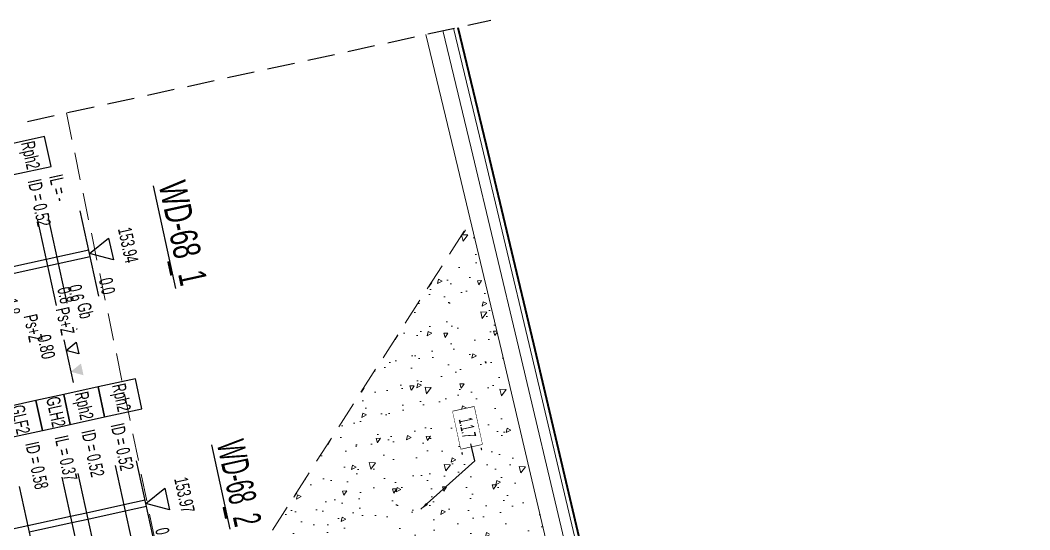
# Model space of a CAD drawing. Header units: metres. Extents: x 8416582 to 8417409, y 5771873 to 5772737.
# Drawn here: x 8416812.78 to 8416831.26, y 5772291.59 to 5772300.91 of the extents above; entities that cross this region are included whole.
import ezdxf
from ezdxf.enums import TextEntityAlignment as Align

# ---------------------------------------------------------------- set-up
doc = ezdxf.new("R2010")
doc.units = ezdxf.units.M
doc.set_wipeout_variables(frame=1)
doc.linetypes.add('DASHED', pattern=[0.75, 0.5, -0.25])
for name, color, linetype in [('0-T', 7, 'Continuous'), ('00FunGeo-L', 7, 'Continuous'), ('00FunGeo-T', 7, 'Continuous'), ('00RysOpi-T', 2, 'Continuous'), ('AII_M_opisy do legendy', 2, 'Continuous')]:
    doc.layers.add(name, color=color, linetype=linetype)
for name, color, linetype, lineweight in [('AII_M_geologia', 1, 'Continuous', 25), ('AII_M_kreskowanie', 8, 'Continuous', 0), ('AII_M_linie przerywane', 9, 'DASHED', 18), ('AII_M_nawierzchnia', 9, 'Continuous', 18), ('AII_M_niweleta', 2, 'Continuous', 35), ('AII_M_opisy rzedne', 1, 'Continuous', 25), ('AII_M_roboty ziemne wykopy', 9, 'DASHED', 18), ('AII_M_teren istniejacy', 94, 'DASHED', 18)]:
    doc.layers.add(name, color=color, linetype=linetype, lineweight=lineweight)
doc.styles.add('CDMSTYLE', font='CDMSIMPL.shx', dxfattribs={"width": 0.7, "bigfont": 'CDMBIGPL.shx'})
doc.dimstyles.new('CDM-ME100MM$7', dxfattribs={"dimscale": 0.1, "dimtxt": 2.5, "dimasz": 1.5, "dimexe": 1.5, "dimexo": 5, "dimgap": 0.5, "dimtad": 1, "dimdec": 0, "dimlfac": 1000, "dimrnd": 1, "dimzin": 9, "dimtxsty": 'CDMSTYLE', "dimblk": 'OBLIQUE', "dimcen": 2.5, "dimdle": 1.5, "dimclrd": 9, "dimclre": 9, "dimclrt": 1, "dimadec": 1, "dimazin": 2, "dimtfac": 1, "dimtdec": 0, "dimtix": 1, "dimtmove": 2, "dimatfit": 3, "dimfxl": 1, "dimtvp": 1, "dimtolj": 1, "dimtzin": 0, "dimlwd": 25, "dimlwe": 25, "dimarcsym": 0})

# ---------------------------------------------------------------- blocks, each defined once
blk = doc.blocks.new('POZ_ODW_G')
at = {"layer": '0-T', "color": 6, "linetype": 'Continuous', "lineweight": 25, "flags": 128}
blk.add_lwpolyline([(3.24, 4.99), (0, 0), (-3.11, 4.99)], close=True, dxfattribs=at)
blk = doc.blocks.new('00BstOdwiert')
at = {"color": 3, "linetype": 'Continuous', "lineweight": 25, "style": 'CDMSTYLE', "width": 0.85}
blk.add_attdef('NUMER', text='', height=5, dxfattribs=at).set_placement((0, 15), align=Align.CENTER)
at = {"color": 0, "linetype": 'Continuous', "lineweight": 25, "style": 'CDMSTYLE', "width": 0.85, "flags": 1}
for tag, p in [('IDODW', (0, 9.01)), ('JEDRYSODW', (0, 4.53))]:
    blk.add_attdef(tag, text='', height=2.5, dxfattribs=at).set_placement(p, align=Align.CENTER)
blk = doc.blocks.new('ODW_POZ_N')
at = {"layer": '0-T', "color": 0, "linetype": 'Continuous', "lineweight": 25}
blk.add_line((-5, 0), (0, 0), dxfattribs=at)
at = {"layer": '0-T', "color": 6, "linetype": 'Continuous', "lineweight": 25, "flags": 128}
blk.add_lwpolyline([(-3.85, 2.16), (-1.09, 2.16), (-2.5, 0)], close=True, dxfattribs=at)
at = {"layer": '0-T', "color": 0, "linetype": 'Continuous', "lineweight": 25, "style": 'CDMSTYLE', "width": 0.85}
blk.add_attdef('00.0', text='', height=2.5, dxfattribs=at).set_placement((-1.5, -4.62), align=Align.RIGHT)
blk = doc.blocks.new('ODW_POZ_U')
at = {"layer": '0-T', "linetype": 'Continuous'}
blk.add_hatch(color=0, dxfattribs=at).paths.add_polyline_path([(1.15, 2.16), (2.5, 0), (3.91, 2.16)])
at = {"layer": '0-T', "color": 0, "linetype": 'Continuous'}
blk.add_line((0, 0), (5, 0), dxfattribs=at)
at = {"layer": '0-T', "color": 0, "linetype": 'Continuous', "style": 'CDMSTYLE', "width": 0.85}
blk.add_attdef('00.0', (1.5, -4.5), '', height=2.5, dxfattribs=at)
blk = doc.blocks.new('WD-68_1')
at = {"layer": '00FunGeo-L', "color": 6, "linetype": 'Continuous', "lineweight": 25}
for points in [[(1, 0), (-1, 0)], [(0.075, 0), (0.075, -0.6)], [(-0.075, 0), (-0.075, -0.6)], [(-1, -0.6), (1, -0.6)], [(-0.075, -0.6), (-0.075, -0.8)], [(0.075, -0.6), (0.075, -0.8)], [(-1, -0.8), (1, -0.8)], [(-0.075, -0.8), (-0.075, -1.8)], [(0.075, -0.8), (0.075, -1.8)]]:
    blk.add_lwpolyline(points, dxfattribs=at)
blk.add_lwpolyline([(-2.835, -1.05), (-2.135, -1.05), (-2.135, -0.35), (-2.835, -0.35)], close=True, dxfattribs=at)
at = {"layer": 'AII_M_opisy rzedne', "color": 6, "lineweight": 25}
ref = blk.add_blockref('00BstOdwiert', (0, 0), dxfattribs=dict(at, xscale=0.1, yscale=0.1, zscale=0.1))
ref.add_attrib('NUMER', '%%uWD-68_1', dxfattribs={"layer": '00FunGeo-L', "color": 0, "linetype": 'Continuous', "lineweight": 25, "height": 0.5, "style": 'CDMSTYLE', "width": 0.85}).set_placement((0, 1.5), align=Align.CENTER)
for name, p, xscale, yscale, zscale in [('POZ_ODW_G', (0, 0), 0.08, 0.08, 0.08), ('ODW_POZ_U', (2.3, -0.8), 0.1, 0.1, 0.1)]:
    blk.add_blockref(name, p, dxfattribs=dict(at, xscale=xscale, yscale=yscale, zscale=zscale))
ref = blk.add_blockref('ODW_POZ_N', (2.3, -0.8), dxfattribs=dict(at, xscale=0.1, yscale=0.1, zscale=0.1))
ref.add_attrib('00.0', '0.80', dxfattribs={"layer": '0-T', "color": 0, "linetype": 'Continuous', "height": 0.25, "style": 'CDMSTYLE', "width": 0.85}).set_placement((2.15, -1.262), align=Align.RIGHT)
at = {"layer": '00FunGeo-T', "color": 6, "linetype": 'Continuous', "lineweight": 25, "style": 'CDMSTYLE', "width": 0.8}
blk.add_text('153.94', height=0.25, dxfattribs=at).set_placement((0, 0.6), align=Align.CENTER)
for s, p in [('0.0', (1, 0.062)), ('0.6', (1, -0.518)), ('0.8', (1, -0.717)), ('1.8', (1, -1.717))]:
    blk.add_text(s, height=0.25, dxfattribs=at).set_placement(p, align=Align.RIGHT)
for s, p in [('IL = -', (-1.925, -0.3)), ('Gb', (1.075, -0.3)), ('Ps+Ż', (1.075, -0.7)), ('ID = 0.52', (-1.925, -0.7)), ('Ps+Ż', (1.075, -1.3))]:
    blk.add_text(s, height=0.25, dxfattribs=at).set_placement(p, align=Align.MIDDLE_LEFT)
blk.add_text('Rph2', height=0.25, dxfattribs=at).set_placement((-2.485, -0.7), align=Align.MIDDLE)
blk = doc.blocks.new('OpiNum01')
at = {"layer": 'AII_M_opisy do legendy', "color": 0, "linetype": 'Continuous'}
blk.add_lwpolyline([(-3.5, -2), (3.5, -2), (3.5, 2), (-3.5, 2)], close=True, dxfattribs=at)
at = {"color": 9, "linetype": 'Continuous', "lineweight": 25, "style": 'CDMSTYLE', "width": 0.7, "flags": 1}
for tag, p in [('NAZWAPOL', (-4.1, -6.8)), ('NAZWAANG', (-4.1, -10.48)), ('SPECYF', (-4.1, -14.15)), ('ID', (-4.1, -17.82)), ('BAZA', (-4.1, -21.5)), ('RYSUNEK', (-4.1, -25.17))]:
    blk.add_attdef(tag, p, '', height=2, dxfattribs=at)
at = {"layer": 'AII_M_opisy do legendy', "linetype": 'Continuous', "lineweight": -2, "style": 'CDMSTYLE', "width": 0.5}
blk.add_attdef('NR', text='', height=2.5, dxfattribs=at).set_placement((0, 0), align=Align.MIDDLE)
at = {"color": 0, "linetype": 'Continuous'}
blk.add_wipeout([(-3.5, -2), (3.5, -2), (3.5, 2), (-3.5, 2)], dxfattribs=at).dxf.layer = 'AII_M_opisy do legendy'
blk = doc.blocks.new('OpiTxt01')
at = {"color": 0, "linetype": 'Continuous', "lineweight": 20, "style": 'CDMSTYLE', "width": 0.7}
blk.add_attdef('TEKST_GORNY', (1, 0.89), '', height=2, dxfattribs=at)
at = {"color": 0, "linetype": 'Continuous', "lineweight": -2, "style": 'CDMSTYLE', "width": 0.7}
blk.add_attdef('TEKST_DOLNY', (1.05, -2.73), '', height=2, dxfattribs=at)
blk = doc.blocks.new('_OBLIQUE')
at = {"color": 0, "linetype": 'ByBlock'}
blk.add_line((-0.5, -0.5), (0.5, 0.5), dxfattribs=at)
blk = doc.blocks.new('WD-68_2')
at = {"layer": 'AII_M_geologia', "color": 0, "linetype": 'Continuous'}
for points in [[(-2.835, -0.4), (-2.135, -0.4), (-2.135, 0.3), (-2.835, 0.3)], [(-2.835, -1.043), (-2.135, -1.043), (-2.135, -0.4), (-2.835, -0.4)], [(-2.835, -1.563), (-2.135, -1.563), (-2.135, -1.043), (-2.835, -1.043)], [(-2.835, -2.263), (-2.135, -2.263), (-2.135, -1.563), (-2.835, -1.563)]]:
    blk.add_lwpolyline(points, close=True, dxfattribs=at)
for points in [[(1, 0), (-1, 0)], [(-0.075, 0), (-0.075, -0.4)], [(0.075, 0), (0.075, -0.4)], [(-1, -0.4), (1, -0.4)], [(-0.075, -0.4), (-0.075, -1.1)], [(0.075, -0.4), (0.075, -1.1)], [(-1, -1.1), (1, -1.1)], [(-0.075, -1.1), (-0.075, -1.4)], [(0.075, -1.1), (0.075, -1.4)], [(-1, -1.4), (1, -1.4)], [(-0.075, -1.4), (-0.075, -2.2)], [(0.075, -1.4), (0.075, -2.2)], [(-1, -2.2), (1, -2.2)], [(-0.075, -2.2), (-0.075, -3.9)]]:
    blk.add_lwpolyline(points, dxfattribs=at)
at = {"layer": 'AII_M_geologia', "color": 0}
ref = blk.add_blockref('00BstOdwiert', (0, 0), dxfattribs=dict(at, xscale=0.09999999999999998, yscale=0.09999999999999998, zscale=0.09999999999999998))
ref.add_attrib('NUMER', '%%uWD-68_2', dxfattribs={"layer": '00FunGeo-L', "color": 0, "linetype": 'Continuous', "lineweight": 25, "height": 0.5, "style": 'CDMSTYLE', "width": 0.7}).set_placement((0, 1.5), align=Align.CENTER)
at = {"layer": 'AII_M_geologia', "color": 0, "xscale": 0.07999999999999999, "yscale": 0.07999999999999999, "zscale": 0.07999999999999999}
blk.add_blockref('POZ_ODW_G', (0, 0), dxfattribs=at)
at = {"layer": 'AII_M_geologia', "color": 0, "linetype": 'Continuous', "style": 'CDMSTYLE', "width": 0.8}
blk.add_text('153.97', height=0.25, dxfattribs=at).set_placement((0, 0.6), align=Align.CENTER)
blk.add_text('0.0', height=0.25, dxfattribs=at).set_placement((1, 0.062), align=Align.RIGHT)
for s, p in [('Rph2', (-2.485, -0.05)), ('Rph2', (-2.485, -0.75)), ('GLH2', (-2.485, -1.25)), ('GLF2', (-2.485, -1.913))]:
    blk.add_text(s, height=0.25, dxfattribs=at).set_placement(p, align=Align.MIDDLE)
for s, p in [('ID = 0.52', (-1.925, -0.2)), ('ID = 0.52', (-1.925, -0.75)), ('IL = 0.37', (-1.925, -1.25)), ('ID = 0.58', (-1.925, -1.8))]:
    blk.add_text(s, height=0.25, dxfattribs=at).set_placement(p, align=Align.MIDDLE_LEFT)

msp = doc.modelspace()

# ---------------------------------------------------------------- hatches: boundary and pattern name
at = {"layer": 'AII_M_kreskowanie'}
h = msp.add_hatch(dxfattribs=at)
h.set_pattern_fill('AR-CONC', color=256, scale=0.005, angle=-95.00296)
h.set_pattern_definition([(237.3171, (8416669.1174, 5772239.3925), (-0.9136553, -0.0369696), [0.09525, -1.04775]), (182.3171, (8416669.1174, 5772239.3925), (0.296448, -0.9250616), [0.0762, -0.838203]), (287.76856, (8416669.04125, 5772239.3894), (-0.6172074, -0.962031), [0.08095, -0.890451]), (233.5013, (8416669.1497, 5772239.1406), (-1.37113, 0.0358754), [0.142875, -1.571625]), (283.9527, (8416669.0355, 5772239.1436), (-1.019792, -1.378236), [0.121425, -1.335678]), (178.5013, (8416669.1497, 5772239.1406), (-1.019792, -1.378236), [0.1143, -1.257299]), (208.3171, (8416669.0157, 5772239.1874), (-0.8170215, 0.4106133), [0.09525, -1.04775]), (153.3171, (8416669.0157, 5772239.1874), (-0.189202, -0.952796), [0.0762, -0.8382]), (258.76856, (8416668.9476, 5772239.2216), (-1.0062235, -0.5421827), [0.08095, -0.8904497]), (224.81711, (8416669.1174, 5772239.3925), (0.03852777, -0.42129914), [0, -0.82804, 0, -0.8509, 0, -0.841375]), (194.8171, (8416669.1174, 5772239.3925), (-0.2675821, -0.5393748), [0, -0.48514, 0, -0.80899, 0, -0.320675]), (154.81711, (8416669.3983, 5772239.42858), (-0.6760801, -0.0579342), [0, -0.3175, 0, -0.9906, 0, -1.31445]), (144.8171, (8416669.52426, 5772239.44475), (-0.7184227, -0.2204265), [0, -0.41275, 0, -0.65786, 0, -0.93345])])
h.paths.add_polyline_path([(8416817.2024, 5772285.1317), (8416817.2898, 5772284.8094), (8416817.6614, 5772284.8905), (8416817.847, 5772284.9311), (8416819.8888, 5772285.377), (8416820.0745, 5772285.4176), (8416820.2601, 5772285.4581), (8416823.091, 5772286.0764), (8416822.3495, 5772288.3194), (8416821.3547, 5772291.531), (8416821.7688, 5772291.5553), (8416823.2184, 5772287.9129), (8416822.443, 5772291.2299), (8416821.5852, 5772294.8662), (8416821.0213, 5772297.235), (8416816.389, 5772290.0141)])

# ---------------------------------------------------------------- linework, layer by layer
at = {"layer": 'AII_M_linie przerywane', "linetype": 'DASHED', "lineweight": 25}
msp.add_line((8416812.9105, 5772299.0622), (8416821.389, 5772300.9139), dxfattribs=at)
at = {"layer": 'AII_M_roboty ziemne wykopy'}
msp.add_lwpolyline([(8416817.4791, 5772278.18), (8416815.7327, 5772279.3003), (8416815.1566, 5772281.9381), (8416814.1538, 5772286.5298), (8416821.0213, 5772297.235)], dxfattribs=at)
at = {"layer": 'AII_M_teren istniejacy', "transparency": 33554559}
msp.add_lwpolyline([(8416813.6237, 5772299.218), (8416817.4751, 5772280.6428), (8416819.7461, 5772270.0939), (8416825.597, 5772242.8933), (8416826.7718, 5772237.6256), (8416829.822, 5772223.8858), (8416830.4509, 5772221.0529), (8416830.7792, 5772219.528), (8416831.8906, 5772214.1018), (8416832.1764, 5772212.7067)], dxfattribs=at)

# ---------------------------------------------------------------- block references
at = {"layer": 'AII_M_geologia', "xscale": 0.8, "rotation": 282.3200789319986}
msp.add_blockref('WD-68_1', (8416814.0482, 5772296.6441), dxfattribs=at)
at = {"layer": 'AII_M_geologia', "color": 6, "xscale": 0.8, "rotation": 282.3200789319986}
msp.add_blockref('WD-68_2', (8416815.0777, 5772292.0711), dxfattribs=at)

# ---------------------------------------------------------------- next in the draw order: block references
at = {"layer": '00RysOpi-T', "color": 1, "linetype": 'Continuous', "lineweight": 0, "xscale": 0.1, "yscale": 0.1, "zscale": 0.1, "rotation": 282.3200785019878}
msp.add_blockref('OpiNum01', (8416820.964, 5772293.4537), dxfattribs=at).add_auto_attribs({'NR': '1.1.7'})

# ---------------------------------------------------------------- next in the draw order: linework, layer by layer
at = {"layer": 'AII_M_nawierzchnia'}
for points in [[(8416820.7107, 5772300.7658), (8416821.228, 5772298.6118), (8416822.0932, 5772294.9772), (8416822.951, 5772291.3408), (8416823.8014, 5772287.7028), (8416824.2774, 5772285.6702)], [(8416820.2027, 5772300.6548), (8416820.72, 5772298.5008), (8416821.5852, 5772294.8662), (8416822.443, 5772291.2299), (8416823.2934, 5772287.5918), (8416823.7645, 5772285.5581)], [(8416820.5153, 5772300.7231), (8416821.0326, 5772298.5691), (8416821.8978, 5772294.9345), (8416822.7556, 5772291.2982), (8416823.606, 5772287.6601), (8416824.082, 5772285.6275)]]:
    msp.add_lwpolyline(points, dxfattribs=at)
at = {"layer": 'AII_M_niweleta'}
msp.add_lwpolyline([(8416820.7889, 5772300.7829), (8416821.3062, 5772298.6288), (8416822.1713, 5772294.9942), (8416823.0291, 5772291.3579), (8416823.8796, 5772287.7198), (8416824.7227, 5772284.0801), (8416825.5585, 5772280.4386), (8416826.3869, 5772276.7955), (8416827.2079, 5772273.1506)], dxfattribs=at)

# ---------------------------------------------------------------- next in the draw order: block references
at = {"layer": 'Defpoints', "color": 250, "linetype": 'Continuous', "lineweight": 0, "xscale": 0.1, "yscale": 0.1, "zscale": 0.1, "rotation": 282.3200785019878}
msp.add_blockref('OpiTxt01', (8416821.028, 5772293.1606), dxfattribs=at).add_auto_attribs({'TEKST_GORNY': '-', 'TEKST_DOLNY': '-'})

# ---------------------------------------------------------------- next in the draw order: leaders
at = {"layer": '00RysOpi-T', "color": 9, "linetype": 'Continuous', "lineweight": 0}
msp.add_leader([(8416820.1114, 5772291.9626), (8416821.0963, 5772292.848), (8416821.028, 5772293.1606)], dimstyle='CDM-ME100MM$7', dxfattribs=at)

doc.saveas('drawing.dxf')
